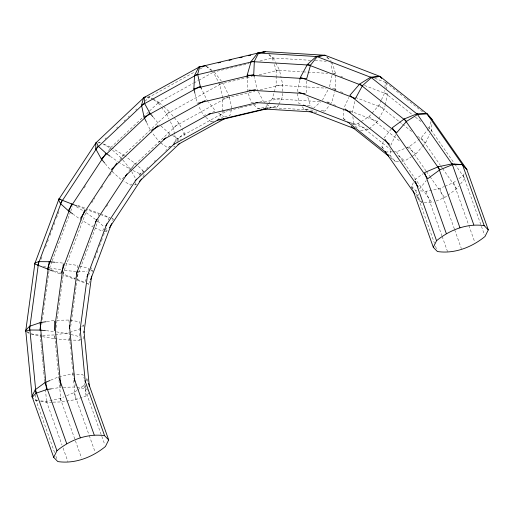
<?xml version="1.0" encoding="UTF-8"?>
<svg xmlns="http://www.w3.org/2000/svg" width="514" height="514" viewBox="0 0 514 514"><rect width="100%" height="100%" fill="white"/><g stroke="black" fill="none" stroke-linecap="round" stroke-linejoin="round"><path stroke-width="0.39" stroke-dasharray="2.57 1.93" d="M344.502 119.704L343.474 118.561L343.93 107.972L348.871 97.448M381.459 99.755L384.748 92.732L384.851 90.464M384.98 87.438L385.204 82.144M398.607 161.345L395.491 161.576L390.357 155.864L390.653 149.06M430.976 131.443L431.631 130.042L431.959 122.48M222.311 111.281L222.87 98.784L219.587 84.161L213.297 72.108L249.052 63.62M278.884 104.136L282.122 97.853L282.713 84.572L281.331 78.411M40.51 333.92L40.188 336.304L31.129 333.984M41.801 324.379L42.013 322.786M42.444 319.605L42.983 315.635M43.092 314.838L43.626 310.861M43.735 310.07L44.275 306.093M44.384 305.297L44.917 301.326M45.026 300.529L49.01 271.116M42.456 336.676L54.561 338.687L54.992 335.507M56.065 327.559L63.813 270.319L75.757 271.508M77.556 267.91L77.877 265.526L65.773 263.515M54.561 338.687L68.889 340.107L69.429 336.137M70.72 326.596L71.26 322.619M71.362 321.828L71.902 317.851M72.011 317.054L72.551 313.084M72.654 312.287L78.141 271.745L87.104 271.81M79.619 333.419L79.188 336.599L70.135 334.28M88.119 270.615L88.44 268.231L77.877 265.526M68.889 340.107L79.342 340.191L79.773 337.011M83.107 338.906L83.538 335.726M92.147 272.124L92.359 270.537L90.4 269.387M297.265 91.608L299.733 80.37M331.999 75.41L329.365 87.399L330.849 87.971M352.321 112.784L354.956 100.795M378.882 118.753L384.421 108.576L385.076 105.576M385.243 104.83L387.55 94.338L387.228 91.987M382.834 148.141L381.921 146.837L383.328 140.958M430.777 121.741L429.37 127.62L454.415 163.51M421.968 202.792L417.439 197.729L418.319 194.054M460.55 183.922L464.887 178.512L465.241 177.041M174.888 142.384L175.685 139.397L174.715 134.886M231.422 109.829L229.829 115.804L223.796 116.704L220.994 118.259M268.462 103.635L272.298 98.72L274.02 92.693M274.238 91.935L276.172 85.151L276.159 76.515M329.859 104.785L331.781 102.331L334.787 91.775M334.999 91.017L335.648 88.755L335.636 73.843L331.973 62.303M41.114 259.242L41.955 256.994M45.585 247.266L46.427 245.024M47.545 242.03L48.387 239.787M50.064 235.296L50.905 233.048M52.023 230.06L52.858 227.811M53.976 224.817L54.818 222.575M56.495 218.084L59.29 210.599M49.472 268.167L51.991 261.433M52.267 260.688L70.45 212.044M70.726 211.299L72.403 206.808M75.275 276.943L74.44 279.186L62.901 274.926M98.213 215.578L98.772 214.081L87.239 209.821M77.139 276.821L98.675 219.202M86.153 279.134L84.752 282.873L75.911 279.712M108.248 220.018L109.09 217.769L101.721 215.135M88.626 275.324L89.468 273.075M90.586 270.081L91.421 267.839M95.058 258.112L95.9 255.863M97.017 252.869L97.859 250.626M99.536 246.135L101.213 241.644M101.489 240.899L102.331 238.657M103.449 235.663L104.291 233.414M105.409 230.42L106.803 226.68M86.146 283.317L88.922 284.197L90.046 281.209M112.694 220.59L113.253 219.099L110.78 217.981M372.117 113.086L378.824 105.364L381.131 100.455M390.813 145.276L395.748 134.752M422.611 146.233L425.708 142.674L429.659 134.25M77.608 389.959L83.705 385.494L84.688 383.521M85.986 380.893L86.969 378.921L85.941 377.861M412.652 189.287L411.579 186.274L413.532 182.335M459.047 178.57L463.313 175.441L464.617 172.813M217.955 120.443L222.273 112.065L228.492 110.587M268.475 108.441L277.804 106.231L278.524 104.83M322.355 100.288L328.26 89.43M360.577 130.588L368.397 129.56L377.411 121.465L378.516 119.428M84.039 188.028L85.799 185.355M108.627 150.647L110.818 147.306L103.777 144.029M91.665 202.895L94.737 198.218M101.322 188.208L103.076 185.535M109.662 175.525L112.733 170.854M119.762 160.175L123.27 154.83L112.129 148.103M93.291 225.286L92.417 226.623L79.966 219.099L73.457 214.409M128.853 171.22L130.17 169.222L120.34 163.279M106.443 206.66L108.203 203.994M131.031 169.286L134.976 163.279L125.223 156.237M104.034 228.544L102.273 231.21L93.824 227.278M139.153 175.145L140.026 173.809L142.339 174.021M139.731 175.049L142.808 170.378L136.653 164.795M103.815 231.351L106.899 231.634L107.779 230.298M142.898 176.9L144.652 174.233L143.11 174.092M253.903 104.94L257.829 108.627L265.59 107.317L267.987 104.246M323.512 111.185L325.066 110.921L329.378 105.396M384.035 138.022L391.257 129.008M418.01 140.168L421.191 137.836L428.413 128.821M419.546 188.914L426.286 180.504M447.81 195.262L456.702 188.728L458.629 186.325M361.214 121.542L369.02 116.652L371.603 113.684M411.997 156.404L415.903 153.962L422.097 146.831M81.758 326.769L83.397 325.054L82.279 324.109M53.077 402.128L61.089 401.948L75.5 399.654L86.024 396.024L89.854 392.021M105.01 138.902L106.167 137.816M116.582 127.999L117.738 126.913M124.105 120.912L125.262 119.826M128.153 117.096L129.31 116.01M135.677 110.009L136.833 108.923M144.929 101.29L149.561 96.928L195.172 71.69M102.935 143.869L110.182 148.064L148.951 111.544M149.529 110.998L158.787 102.273L162.951 106.006M112.566 150.197L120.906 157.663L169.504 111.872L178.84 123.142L181.75 128.442M131.333 170.924L130.241 168.939L178.84 123.142M124.221 177.054L121.33 179.784L112.399 171.785M168.194 135.625L169.928 133.987L171.907 135.137M142.641 172.325L143.798 171.233M146.696 168.508L147.852 167.423M154.213 161.422L155.369 160.329M165.784 150.518L166.941 149.426M169.26 147.248L170.417 146.156M173.308 143.432L184.301 133.075L182.117 129.104M131.713 184.038L130.556 185.13L123.964 181.307M176.842 141.517L179.155 139.339L181.41 139.191M134.315 184.892L135.812 184.796L137.553 183.157M313.341 108.383L320.665 101.804M393.345 151.868L396.41 151.848L409.125 146.702L417.381 140.637M436.161 201.025L444.636 197.594L447.174 195.725M66.775 395.69L73.952 392.638L77.004 390.402M414.837 179.707L422.765 173.899M444.951 186.248L453.56 182.586L456.612 180.356M352.508 123.983L357.962 123.572L360.565 121.947M401.73 161.113L404.846 160.882L411.348 156.809M200.081 68.972L202.889 67.418M153.461 99.658L158.016 102.839L193.097 83.422M193.804 83.037L198.012 80.704M198.712 80.319L214.152 71.78L221.328 81.058M161.364 107.169L166.632 113.98L222.768 82.915L229.231 96.298M174.548 134.128L173.096 127.356L227.831 97.075M160.612 141.08L159.205 141.858L151.553 131.957M212.539 112.348L215.34 110.793L208.645 102.132M175.685 139.397L226.905 111.056M170.468 146.214L167.66 147.769L159.86 142.314M173.693 146.869L175.094 146.092M420.478 190.874L426.061 191.292L439.926 188.387L444.231 186.556M50.725 380.167L58.615 376.813L72.48 373.909L82.857 374.68L84.2 378.445M40.869 400.92L46.453 401.338L60.318 398.434L63.903 396.911M424.262 202.779L431.921 202.741L433.334 202.169M69.795 332.423L78.815 329.313M90.856 271.051L92.359 270.537M79.342 340.191L81.604 339.42M259.93 61.037L273.14 57.896L275.363 62.149M219.587 84.161L246.007 77.884M246.784 77.698L252.226 76.406M259.223 74.742L279.43 69.949L281.158 77.64M222.87 98.784L254.738 91.216M260.174 89.924L282.713 84.572M205.806 114.873L203.473 115.432L198.661 106.218M259.429 102.138L263.316 101.219L264.485 102.177M229.27 110.401L239.37 108.004M240.147 107.818L258.028 103.571M264.241 102.093L282.122 97.853M205.812 117.353L211.074 121.677L213.406 121.118M268.591 108.017L277.804 106.231M211.074 121.677L213.368 121.265M46.896 321.578L54.484 320.37M55.396 334.852L69.043 332.686L69.429 336.67M51.079 388.905L60.935 387.344L60.78 385.744M147.3 97.262L149.561 96.928L152.195 98.457M302.065 106.719L304.738 109.514L310.212 108.795M147.306 97.069L149.561 96.928L152.812 99.202M97.956 142.911L100.211 142.77M56.887 320.318L68.908 320.036L79.497 321.751L79.644 323.345M42.611 335.25L54.632 334.974L58.705 377.231M63.344 387.286L75.365 387.01L75.057 383.817M40.612 401.299L46.658 402.276L52.274 402.147M392.58 151.868L386.451 151.9L387.819 153.859L390.357 155.864M268.906 54.812L272.266 57.973L311.124 60.331M315.088 60.568L326.191 61.243M274.328 64.468L276.159 70.238L302.328 71.825M303.119 71.87L307.083 72.114M307.88 72.159L327.701 73.361M334.049 73.746L335.636 73.843M276.172 85.151L326.133 88.177M332.474 88.562L335.648 88.755M272.298 98.72L320.678 101.656M327.02 102.042L331.781 102.331M253.479 102.447L251.102 102.305L247.215 90.04L247.202 79.053M307.404 105.717L310.578 105.91L312.261 107.49M265.59 107.317L313.167 110.202M321.102 110.677L325.066 110.921M257.829 108.627L260.206 108.769M314.131 112.039L317.305 112.232L316.187 111.178M411.579 186.274L415.685 190.514L417.284 190.636M37.676 400.682L36.076 400.567L32.735 397.74M98.649 142.506L100.191 142.648M55.544 262.352L63.505 263.142M46.286 330.714L53.456 331.427M31.136 333.837L40.208 335.308L40.516 338.495M76.875 387.254L85.947 388.719L87.624 390.132M37.593 400.811L36.076 400.567L34.02 398.446M49.44 267.935L60.787 269.818M56.521 331.883L68.625 333.894M43.401 266.387L47.172 267.357M111.866 218.656L113.253 219.099M77.852 205.414L85.78 208.343M51.355 269.715L60.729 273.178M99.889 213.676L87.219 208.877L62.888 273.981L76.303 279.063M77.62 206.198L85.073 209.018M53.289 271.302L60.742 274.123M374.796 78.282L385.211 82.291M332.494 73.161L336.214 74.594M340.673 76.31L342.909 77.171M364.484 85.465L387.55 94.338M333.83 89.115L337.55 90.548M340.525 91.691L344.245 93.118M355.405 97.416L384.421 108.576M326.82 102.003L329.05 102.864M333.515 104.58L335.745 105.441M349.88 110.876L377.411 121.465M349.796 122.403L368.397 129.56M300.343 103.944L298.852 103.372L297.368 92.392M351.679 123.688L353.908 124.549L357.654 128.455M304.738 109.514L306.974 110.369M100.635 213.959L110.163 217.698M77.036 279.353L85.099 282.52M87.688 283.644L88.922 284.197M132.985 170.532L140.026 173.809M152.857 98.836L158.787 102.273M172.563 135.516L179.155 139.339M27.011 332.057L28.97 333.213M119.685 162.88L110.561 156.532M76.342 206.692L82.895 210.65M206.345 66.319L212.198 70.412M218.598 113.067L223.796 116.704M123.27 154.83L124.574 155.768M86.172 212.706L97.23 220.679M385.834 82.645L403.336 96.568M403.959 97.069L405.835 98.559M406.458 99.061L423.96 112.984M384.748 92.732L411.63 114.121M415.383 117.108L421.634 122.081M427.879 127.054L431.631 130.042M378.824 105.364L398.832 121.285M399.455 121.779L401.954 123.771M402.578 124.266L412.581 132.226M417.58 136.204L425.708 142.674M369.02 116.652L400.277 141.523M407.152 146.998L415.903 153.962M357.962 123.572L390.467 149.439M397.964 155.408L404.846 160.882M343.474 118.561L345.35 120.051M390.492 157.599L395.491 161.576M269.047 54.535L273.14 57.896M266.824 104.098L270.917 107.465M206.281 66.345L211.543 70.669M27.39 331.71L29.067 333.123M163.548 106.539L169.504 111.872M160.998 125.994L169.928 133.987M110.182 148.064L111.968 149.664M134.976 163.279L136.094 164.287M97.788 221.187L103.937 226.764M327.257 57.369L331.183 61.057M326.621 56.932L329.834 60.279M381.921 146.837L383.939 149.092M153.313 117.276L159.212 124.394M120.906 157.663L122.377 159.443M122.872 160.034L130.241 168.939M105.203 163.658L110.613 170.185M208.164 101.515L206.731 99.658L201.963 89.796M158.016 102.839L160.888 106.552M454.871 164.159L464.887 178.512M421.191 137.836L440.312 165.238M440.768 165.887L442.13 167.847M442.586 168.496L456.702 188.728M409.125 146.702L425.971 170.841M426.427 171.496L429.614 176.064M430.064 176.713L444.636 197.594M396.41 151.848L431.921 202.741M411.039 187.135L412.858 189.743M415.595 193.656L421.512 202.143M416.526 196.425L417.439 197.729M131.7 171.586L135.702 178.866M275.729 62.856L279.43 69.949M258.137 91.293L257.032 89.166L254.436 77.62M258.51 92.006L263.316 101.219M166.632 113.98L169.01 118.907M170.372 121.728L173.096 127.356M146.85 122.968L150.596 130.717M142.808 170.378L143.419 171.663M105.98 229.707L106.899 231.634M463.313 175.441L484.503 234.949M453.56 182.586L468.582 224.766M468.852 225.517L474.75 242.088M439.926 188.387L454.408 229.058M454.678 229.809L461.386 248.641M426.061 191.292L441.886 235.727M442.156 236.479L447.521 251.545M415.685 190.514L434.459 243.244M435.531 246.251L436.604 249.264M86.969 378.921L88.042 381.934M83.705 385.494L104.625 444.244M72.48 373.909L73.284 376.171M73.952 392.638L88.973 434.812M89.243 435.57L95.141 452.14M60.318 398.434L81.508 457.935M46.453 401.338L62.008 445.021M63.081 448.035L67.912 461.591M54.587 452.538L36.076 400.567L35.543 394.983M55.923 456.303L56.733 458.559M307.835 97.255L310.578 105.91M272.266 57.973L273.409 61.584M195.108 94.146L197.183 103.378M229.392 97.05L231.82 108.338M385.956 82.574L386.804 88.851M352.848 116.704L353.908 124.549M330.9 61.397L332.385 72.378M83.397 325.054L83.551 326.647M85.639 385.532L85.947 388.719M84.874 384.067L86.024 396.024M68.908 320.036L69.217 323.229M69.506 337.467L70.656 349.43M70.964 352.617L71.35 356.6M71.427 357.403L72.577 369.36M72.885 372.547L73.271 376.537M73.656 380.521L75.5 399.654M59.014 380.418L61.089 401.948M40.593 339.291L41.126 344.875M41.204 345.671L41.743 351.255M41.82 352.051L42.437 358.431M42.514 359.228L43.047 364.805M43.125 365.602L43.664 371.185M43.741 371.982L44.358 378.362M44.435 379.159L44.66 381.549M45.431 389.522L46.658 402.276M184.301 133.075L184.385 137.521M135.773 182.573L135.812 184.796M306.678 81.09L306.691 93.644M276.159 70.238L276.159 75.731"/><path stroke-width="0.77" d="M194.934 93.375L193.9 88.755L194.498 75.474L198.815 67.096L258.658 52.884L265.539 51.651L325.015 55.255L380.071 76.438L426.954 113.742L432.088 119.454L430.212 117.957M254.263 76.856L253.743 74.543L254.34 61.262L258.658 52.884M38.723 261.639L34.952 262.924L25.7 331.292L29.471 330.007L38.723 261.639L49.171 261.716L54.747 262.268M29.471 330.007L39.919 330.084L49.171 261.716M54.355 330.714L63.395 263.933M69.377 328.324L77.126 271.09M80.049 330.239L87.579 274.592M83.968 332.545L91.608 276.102M299.9 79.619L300.394 77.37L307.404 64.481L316.418 56.386L325.015 55.255L317.26 56.566L257.777 52.961L251.07 61.558L247.202 75.128L247.202 78.269M146.509 122.268L144.126 117.333L141.543 105.293L143.528 97.827L199.663 66.762L205.696 65.863M201.623 89.089L200.261 86.275L197.678 74.234L199.663 66.762M317.26 56.566L310.546 65.162L306.678 78.732L247.202 75.128M60.427 199.239L59.039 198.802L34.708 263.907L52.544 271.019M37.798 265.301L62.136 200.197L59.039 198.802M47.333 269.04L71.664 203.936L62.136 200.197M61.018 273.377L84.791 209.77M76.4 273.949L96.812 219.324M86.995 276.892L106.848 223.757M90.605 279.712L111.577 223.584M50.006 380.476L44.981 382.609L35.228 389.753L31.971 396.326L53.694 457.331L57.806 461.572C74.864 464.103 92.359 457.287 105.434 446.505L108.692 439.933L88.575 383.438M53.694 457.331L56.951 450.765C70.026 439.978 87.521 433.161 104.58 435.692L108.692 439.933M433.302 247.285L436.559 240.713C449.634 229.931 467.13 223.115 484.188 225.64L488.3 229.88L485.043 236.453C471.968 247.234 454.472 254.057 437.414 251.526L433.302 247.285L413.185 190.797M488.3 229.88L466.577 168.875L462.465 164.634L452.513 164.679L439.798 169.832L427.732 178.699L392.221 127.806L404.287 118.94L416.995 113.793L426.954 113.742L462.465 164.634L466.995 169.697L431.484 118.805L426.954 113.742L417.606 114.436L406.542 121.362L396.737 132.644L349.854 95.341L359.665 84.052L370.722 77.132L380.071 76.438L381.613 78.147L380.071 76.438L371.468 77.563L362.46 85.658L355.45 98.547L300.394 77.37M60.427 203.557L98.18 146.149L96.336 142.294L58.583 199.702L60.427 203.557L68.259 210.656L72.808 213.94M68.259 210.656L106.006 153.249L98.18 146.149M80.402 218.431L116.839 163.028M95.488 221.952L127.093 173.893M105.788 225.871L136.518 179.148M109.533 227.631L141.581 178.904M46.138 321.7L40.073 322.663L29.549 326.294L25.719 330.296L32.176 397.264L35.999 393.261L46.53 389.631L51.079 388.905M145.803 97.165L144.299 97.262L95.7 143.053L95.816 148.983L101.271 158.91L104.715 163.066M95.816 148.983L144.415 103.185L144.299 97.262M101.271 158.91L149.87 113.119L144.415 103.185M111.191 169.639L158.055 125.48M125.377 175.968L165.881 137.803M135.182 180.767L174.522 143.695M139.288 181.526L179.784 143.361M141.543 105.293L197.678 74.234M144.126 117.333L200.261 86.275M151.296 130.331L205.324 100.429M163.42 139.525L210.432 113.51M173.276 144.659L218.887 119.421M177.902 144.537L224.914 118.522M484.188 225.64L462.465 164.634L452.089 163.857L438.23 166.761L424.59 172.563L446.319 233.574M218.129 62.914L220.461 62.361M229.013 60.331L231.345 59.772M239.89 57.741L242.222 57.189M248.442 55.711L250.774 55.159M259.319 53.128L265.539 51.651L257.777 52.961M194.498 75.474L254.34 61.262M193.9 88.755L253.743 74.543M197.961 103.198L255.477 89.539M208.131 114.32L257.874 102.511M217.293 120.199L265.481 108.756M219.51 120.07L221.065 119.704M222.62 119.332L267.698 108.627M198.815 67.096L203.403 66.274M251.07 61.558L310.546 65.162M248.795 90.136L305.104 93.548M255.863 102.588L305.027 105.569M263.38 108.962L312.544 111.943M39.919 330.084L45.495 330.637M71.664 203.936L76.875 205.915M316.418 56.386L371.468 77.563M307.404 64.481L362.46 85.658M298.75 92.179L350.831 112.213M303.318 105.087L349.449 122.833M309.203 111.23L354.589 128.686M106.006 153.249L109.912 156.063M370.722 77.132L417.606 114.436M359.665 84.052L406.542 121.362M345.183 108.968L389.561 144.28M347.849 122.043L385.982 152.388M351.113 126.264L388.616 156.108M149.87 113.119L152.819 116.678M416.995 113.793L452.513 164.679M404.287 118.94L439.798 169.832M384.947 139.326L418.184 186.955M385.108 151.405L414.708 193.817M452.089 163.857L473.812 224.869M438.23 166.761L459.953 227.773M415.376 181.211L436.559 240.713M85.003 380.707L104.58 435.692M74.093 378.426L94.203 434.921M58.885 377.565L80.345 437.819M44.981 382.609L66.704 443.621M35.228 389.753L56.951 450.765M84.013 331.427L89.314 386.438M80.107 328.131L85.337 382.345M69.448 325.619L74.826 381.427M54.555 321.166L60.78 385.744M40.073 322.663L46.53 389.631M29.549 326.294L35.999 393.261"/></g></svg>
